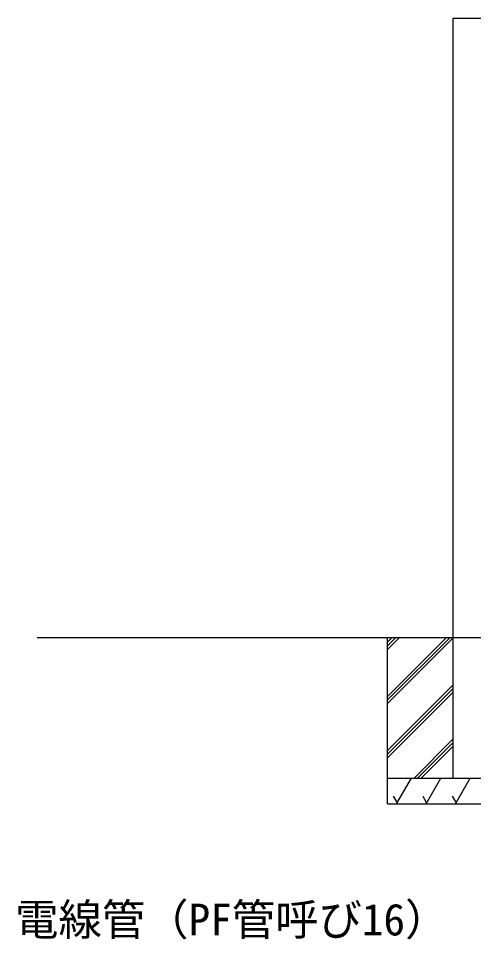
# Model space of a CAD drawing. Units: millimetres, scale not verified. Extents: x -8750 to 8750, y -12999 to 12940.
# Drawn here: x 163 to 1948, y -4485 to -873 of the extents above; entities that cross this region are included whole.
import ezdxf
from ezdxf.enums import TextEntityAlignment as Align

# ---------------------------------------------------------------- set-up
doc = ezdxf.new("R2010")
doc.units = ezdxf.units.MM
doc.header["$LTSCALE"] = 70
for name, color, linetype in [('0-2_YKK_11', 7, 'Continuous'), ('0-6_YKK_A1', 4, 'Continuous'), ('0-7_YKK_D', 6, 'Continuous'), ('0-9_YSS_K', 3, 'Continuous')]:
    doc.layers.add(name, color=color, linetype=linetype)
doc.styles.add('ＭＳ ゴシック', font='')
doc.styles.get('ＭＳ ゴシック').set_extended_font_data('MS Gothic')

msp = doc.modelspace()

# ---------------------------------------------------------------- linework, layer by layer
at = {"layer": '0-2_YKK_11'}
for p, q in [((1610.5, -3952.45), (1610.5, -3302.45)), ((1610.5, -3319.55), (1627.59, -3302.45)), ((1610.5, -3531.68), (1839.73, -3302.45)), ((1610.5, -3333.69), (1641.74, -3302.45)), ((1610.5, -3545.82), (1853.87, -3302.45)), ((1610.5, -3347.83), (1655.88, -3302.45)), ((1610.5, -3559.96), (1866.5, -3303.96)), ((1610.5, -3743.81), (1866.5, -3487.81)), ((1610.5, -3757.95), (1866.5, -3501.95)), ((1610.5, -3772.1), (1866.5, -3516.1)), ((1713.99, -3852.45), (1866.5, -3699.94)), ((1728.13, -3852.45), (1866.5, -3714.09)), ((1742.28, -3852.45), (1866.5, -3728.23)), ((1645.87, -3952.45), (1703.6, -3852.45)), ((1761.34, -3952.45), (1819.07, -3852.45)), ((1876.81, -3952.45), (1934.54, -3852.45)), ((1632.87, -3923), (1647.87, -3948.98)), ((1748.34, -3923), (1763.34, -3948.98)), ((1863.81, -3923), (1878.81, -3948.98))]:
    msp.add_line(p, q, dxfattribs=at)
at = {"layer": '0-6_YKK_A1'}
for p, q in [((1866.5, -873.2), (1866.5, -3852.45)), ((2054.5, -873.2), (1866.5, -873.2)), ((1610.5, -3852.45), (2310.5, -3852.45)), ((1610.5, -3952.45), (2310.5, -3952.45))]:
    msp.add_line(p, q, dxfattribs=at)
at = {"layer": '0-9_YSS_K'}
msp.add_line((7118.08, -3302.45), (237.04, -3302.45), dxfattribs=at)

# ---------------------------------------------------------------- texts
at = {"layer": '0-7_YKK_D', "style": 'ＭＳ ゴシック'}
msp.add_text('電線管（PF管呼び16）', height=124.6, dxfattribs=at).set_placement((150.27, -4506.39), align=Align.BOTTOM_LEFT)

doc.saveas('drawing.dxf')
